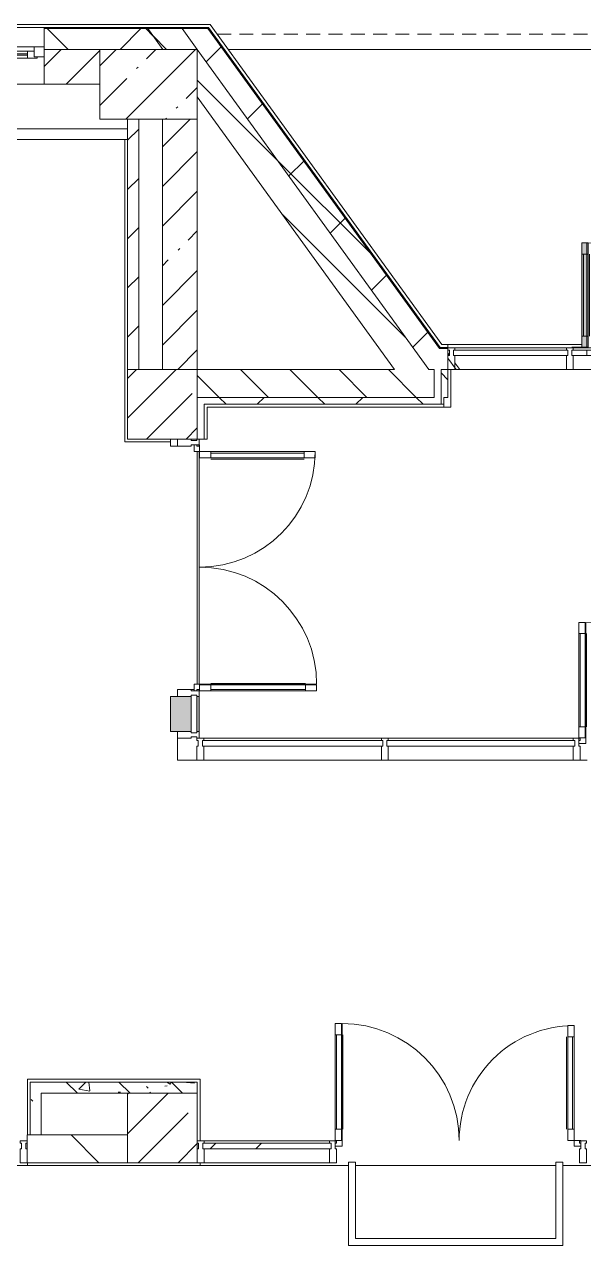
# Model space of a CAD drawing. Header units: millimetres. Extents: x -3724 to 231642, y -8553 to 29017.
# Drawn here: x 189513 to 193528, y 12805 to 21580 of the extents above; entities that cross this region are included whole.
import ezdxf

# ---------------------------------------------------------------- set-up
doc = ezdxf.new("R2010")
doc.units = ezdxf.units.MM
doc.linetypes.add('200_ШТРИХ__ш1_п0_6_', pattern=[160, 100, -60])
for name, color, linetype, lineweight, true_color in [('A-DETL-GENF-5', 7, 'Continuous', 5, 0xaaaaaa), ('A-DETL-GENF-6', 7, 'Continuous', 5, 0xe2e2e2), ('A-DOOR-2', 7, 'Continuous', 5, 0xaaaaaa), ('A-FLOR-1', 7, 'Continuous', 5, 0xaaaaaa), ('A-GLAZ-CWMG-4', 7, 'Continuous', 5, 0x383e42), ('I-WALL-5', 7, 'Continuous', 5, 0x787878)]:
    doc.layers.add(name, color=color, linetype=linetype, lineweight=lineweight, true_color=true_color)
for name, color, linetype, lineweight in [('A-DETL-MBND-1', 7, '200_ШТРИХ__ш1_п0_6_', 9), ('A-GLAZ-2', 7, 'Continuous', 5), ('A-GLAZ-CURT-2', 7, 'Continuous', 5), ('A-GLAZ-CWMG-2', 7, 'Continuous', 5), ('A-WALL', 7, 'Continuous', 9), ('A-WALL-3', 7, 'Continuous', 5), ('I-WALL-3', 7, 'Continuous', 5), ('S-COLS-2', 7, 'Continuous', 5)]:
    doc.layers.add(name, color=color, linetype=linetype, lineweight=lineweight)
pattern_1 = [(45, (79704.3, 0), (-353.5534, 353.5534), []), (135, (79704.3, 0), (-353.5534, -353.5534), [])]
pattern_2 = [(45, (79704.28, 0), (-285.1231, 285.1231), []), (45, (79989.4, 0), (-285.1231, 285.1231), [504.031, -100.806, 16.764, -84.042])]
pattern_3 = [(135, (79704.28, 0), (-176.7767, -176.7767), [])]
pattern_4 = [(135, (79704.3, 0), (-377.1708, -377.1708), [533.4, -88.9, 17.78, -88.9]), (135, (79704.3, 376.94), (-377.1708, -377.1708), []), (50, (79704.3, 0), (637.6445, -55.7866), [66.675, -733.425]), (355, (79704.3, 0), (-123.3494, 668.6992), [53.34, -586.74]), (100.451, (79757.4, -4.65), (514.299, 612.908), [56.665, -623.315]), (46.184, (79704.3, 177.8), (948.7764, -147.1497), [100.012, -1100.137]), (96.636, (79783.3, 165.5), (830.909, 865.997), [84.998, -934.973]), (351.184, (79704.3, 177.8), (830.918, 865.988), [80.01, -880.11]), (21, (79793.2, 133.35), (530.6506, -357.9283), [66.675, -733.425]), (326, (79793.2, 133.35), (216.308, 644.6585), [53.34, -586.74]), (71.451, (79837.4, 103.5), (746.9596, 286.7243), [56.665, -623.315]), (37.5, (79704.28, 0), (10.81053, 295.9426), [16.764, -562.864, 16.764, -578.866, -588.962]), (37.5, (79704.28, 0), (10.81053, 295.9426), [-1175.258, 16.764, -572.198]), (7.5, (79704.28, 0), (233.8692, 350.63175), [16.764, -322.834, 16.764, -549.529, -224.472]), (7.5, (79704.28, 0), (233.8692, 350.63175), [-905.891, 16.764, -207.708]), (327.5, (79506.03, 0), (474.5678, -20.0513), [16.764, -205.486, 16.764, -676.656, -920.115]), (327.5, (79506.03, 0), (474.5678, -20.0513), [-915.67, 16.764, -903.351]), (317.5, (79417.13, 0), (518.4522, 88.9934), [16.764, -272.161, 16.764, -443.738, -653.415]), (317.5, (79417.13, 0), (518.4522, 88.9934), [-749.427, 16.764, -636.651])]

# ---------------------------------------------------------------- blocks, each defined once
blk = doc.blocks.new('120_Окно_СКБ_1Ст - 120_Окно_СКБ_1Ст 900х2500_h_ с форточкой-22876038-1_3_1_птичка')
at = {"layer": 'A-GLAZ-2'}
for p, q in [((-450, -127), (-450, -57)), ((-450, -57), (-380, -57)), ((450, -57), (-450, -57)), ((-380, -57), (-380, -127)), ((380, -87), (-380, -87)), ((-380, -87), (-380, -127)), ((-330, -137), (-330, -87)), ((330, -137), (330, -87)), ((380, -127), (380, -57)), ((380, -57), (450, -57)), ((380, -127), (380, -87)), ((450, -57), (450, -127)), ((-380, -127), (-450, -127)), ((-450, -127), (-400, -127)), ((-380, -127), (-400, -127)), ((-400, -127), (-400, -137)), ((-400, -137), (400, -137)), ((400, -137), (-400, -137)), ((-330, -107), (330, -107)), ((330, -117), (-330, -117)), ((450, -127), (380, -127)), ((400, -127), (380, -127)), ((400, -127), (450, -127)), ((400, -137), (400, -127))]:
    blk.add_line(p, q, dxfattribs=at)
blk = doc.blocks.new('Системная панель - Стекло - 40мм-24261323-1_3_1_птичка')
at = {"layer": 'A-GLAZ-CURT-2'}
for p, q in [((410, 0), (-410, 0)), ((-410, 0), (-410, -40)), ((410, -40), (410, 0)), ((-410, -40), (410, -40))]:
    blk.add_line(p, q, dxfattribs=at)
blk = doc.blocks.new('Прямоугольный импост - Импост структурный с накладкой - 160мм-V209-1_3_1_птичка')
at = {"layer": 'A-GLAZ-CWMG-2'}
for p, q in [((113700.4, 19257), (112900.4, 19257)), ((113700.4, 19100), (112936, 19100))]:
    blk.add_line(p, q, dxfattribs=at)
blk = doc.blocks.new('Дверь_Витражная_СКБ_2Ст - ВН-5-31911725-1_3_1_птичка')
at = {"layer": 'A-DETL-GENF-6'}
for points in [[(-788, 20), (-743, 20), (-743, 770), (-788, 770), (-788, 40)], [(752, 20), (752, 774), (707, 774), (707, 20)]]:
    blk.add_hatch(color=256, dxfattribs=at).paths.add_polyline_path(points)
at = {"layer": 'A-DETL-GENF-5'}
for p, q in [((-788, 770), (-743, 770)), ((-788, 770), (-788, 20)), ((-743, 770), (-788, 770)), ((-788, 770), (-788, 20)), ((-743, 770), (-743, 20)), ((-743, 20), (-743, 770)), ((752, 774), (707, 774)), ((707, 774), (707, 20)), ((752, 774), (707, 774)), ((707, 774), (707, 20)), ((752, 774), (752, 20)), ((752, 20), (752, 774)), ((-788, 690), (-743, 690)), ((-778, 690), (-778, 100)), ((-734, 690), (-734, 100)), ((698, 694), (698, 100)), ((752, 694), (707, 694)), ((742, 694), (742, 100)), ((-788, 100), (-743, 100)), ((752, 100), (707, 100)), ((-752, 20), (-860, 20)), ((-752, 20), (-860, 20)), ((-743, 20), (-788, 20)), ((-788, 20), (-743, 20)), ((707, 20), (752, 20)), ((707, 20), (752, 20)), ((752, 20), (860, 20)), ((860, 20), (752, 20))]:
    blk.add_line(p, q, dxfattribs=at)
at = {"layer": 'A-DOOR-2'}
for p, q in [((-752, 770), (-752, 20)), ((752, 774), (752, 20)), ((-752, 0), (-860, 0)), ((-860, 0), (-860, -40)), ((-752, -40), (-752, 0)), ((860, 0), (752, 0)), ((752, 0), (752, -40)), ((860, -40), (860, 0)), ((-860, -40), (-752, -40)), ((752, -40), (860, -40))]:
    blk.add_line(p, q, dxfattribs=at)
for centre, radius, start, end in [((-752, 20), 750, 360, 90), ((752, 20), 754, 90, 180)]:
    blk.add_arc(centre, radius, start, end, dxfattribs=at)
blk = doc.blocks.new('Прямоугольный импост - Импост структурный с накладкой - 160мм-24260934-1_3_1_птичка')
at = {"layer": 'A-GLAZ-CWMG-2'}
for p, q in [((115450.4, 19257), (113750.4, 19257)), ((115352.4, 19240), (113848.4, 19240)), ((115352.4, 19200), (113848.4, 19200)), ((115450.4, 19100), (113750.4, 19100))]:
    blk.add_line(p, q, dxfattribs=at)
blk = doc.blocks.new('Прямоугольный импост - Импост структурный с накладкой - 160мм-18693360-1_3_1_птичка')
at = {"layer": 'A-GLAZ-CWMG-2'}
for p, q in [((-25, 40), (-25, 140)), ((-25, 140), (25, 140)), ((25, 140), (25, 40)), ((-15, 40), (-25, 40)), ((-25, -17), (-25, 0)), ((-25, 0), (-15, 0)), ((-15, 0), (-15, 40)), ((25, 0), (25, -17)), ((25, -17), (-25, -17))]:
    blk.add_line(p, q, dxfattribs=at)
blk = doc.blocks.new('Прямоугольный импост - Импост структурный с накладкой - 160мм Темный-V206-1_3_1_птичка')
at = {"layer": 'A-GLAZ-CWMG-2'}
for p, q in [((-50, 0), (-50, 17)), ((-50, 17), (0, 17)), ((-40, 0), (-50, 0)), ((-40, -40), (-40, 0)), ((0, 0), (-10, 0)), ((-10, 0), (-10, -40)), ((0, 17), (0, 0)), ((-50, -140), (-50, -40)), ((-50, -40), (-40, -40)), ((-10, -40), (0, -40)), ((0, -40), (0, -140)), ((0, -140), (-50, -140))]:
    blk.add_line(p, q, dxfattribs=at)
blk = doc.blocks.new('Дверь_Витражная_остекление_ - ВВ-14 остекление-32472302-1_3_1_птичка')
at = {"layer": 'A-DETL-GENF-6'}
blk.add_hatch(color=256, dxfattribs=at).paths.add_polyline_path([(-792.9, -20), (-835, -20), (-835, -41.3), (-798.3, -22.7)])
at = {"layer": 'A-DETL-GENF-5'}
for p, q in [((-790, -20), (-835, -20)), ((-835, -860), (-835, -20)), ((-790, -20), (-835, -20)), ((-835, -20), (-835, -860)), ((-790, -860), (-790, -20)), ((-790, -860), (-790, -20)), ((840, -850), (840, -20)), ((840, -20), (840, -850)), ((885, -850), (885, -20)), ((885, -850), (885, -20)), ((-835, -100), (-790, -100)), ((-825, -780), (-825, -100)), ((-781, -780), (-781, -100)), ((831, -770), (831, -100)), ((885, -100), (840, -100)), ((875, -770), (875, -100)), ((-835, -780), (-790, -780)), ((885, -770), (840, -770)), ((-835, -860), (-790, -860)), ((-835, -860), (-790, -860)), ((885, -850), (840, -850)), ((840, -850), (885, -850))]:
    blk.add_line(p, q, dxfattribs=at)
at = {"layer": 'A-DOOR-2'}
for p, q in [((-885, 20), (-835, 20)), ((-885, -20), (-885, 20)), ((-835, 20), (-835, -20)), ((835, 20), (885, 20)), ((835, -20), (835, 20)), ((885, 20), (885, -20)), ((-835, -20), (-885, -20)), ((-835, -860), (-835, -20)), ((835, -850), (835, -20)), ((885, -20), (835, -20))]:
    blk.add_line(p, q, dxfattribs=at)
for centre, radius, start, end in [((-835, -20), 840, 270, 0), ((835, -20), 830, 180, 270)]:
    blk.add_arc(centre, radius, start, end, dxfattribs=at)
blk = doc.blocks.new('BSC_Колонна _Прямоугольная - 500х500-21690934-1_3_1_птичка')
at = {"layer": 'S-COLS-2'}
h = blk.add_hatch(dxfattribs=at)
h.set_pattern_fill('FP_173', color=256, style=0, pattern_type=2)
h.set_pattern_definition([(45, (-110800, -18850), (-285.1231, 285.1231), []), (45, (-110514.88, -18850), (-285.1231, 285.1231), [504.031, -100.806, 16.764, -84.042])])
h.paths.add_polyline_path([(69.4, -250), (250, -250), (250, 250), (-250, 250), (-250, -250), (-45.8, -250)])
for p, q in [((250, 250), (-250, 250)), ((-250, 250), (-250, -250)), ((250, -250), (250, 250)), ((-250, -250), (250, -250))]:
    blk.add_line(p, q, dxfattribs=at)
blk = doc.blocks.new('Системная панель - Стекло - 40мм-32472403-1_3_1_птичка')
at = {"layer": 'A-GLAZ-CURT-2'}
for p, q in [((674.2, 40), (-674.2, 40)), ((-674.2, 40), (-674.2, 0)), ((-674.2, 0), (674.2, 0)), ((674.2, 0), (674.2, 40))]:
    blk.add_line(p, q, dxfattribs=at)
blk = doc.blocks.new('Прямоугольный импост - Импост структурный с накладкой - 160мм Темный-32472298-1_3_1_птичка')
at = {"layer": 'A-GLAZ-CWMG-2'}
for p, q in [((112422, 16450), (113750.4, 16450)), ((112422, 16293), (113750.4, 16293))]:
    blk.add_line(p, q, dxfattribs=at)
blk = doc.blocks.new('Прямоугольный импост - Импост структурный с накладкой - 160мм Темный-V208-1_3_1_птичка')
at = {"layer": 'A-GLAZ-CWMG-2'}
for p, q in [((-25, 0), (-25, 17)), ((-25, 17), (25, 17)), ((-15, 0), (-25, 0)), ((-15, -40), (-15, 0)), ((25, 0), (15, 0)), ((15, 0), (15, -40)), ((25, 17), (25, 0)), ((-25, -140), (-25, -40)), ((-25, -40), (-15, -40)), ((15, -40), (25, -40)), ((25, -40), (25, -140)), ((25, -140), (-25, -140))]:
    blk.add_line(p, q, dxfattribs=at)
blk = doc.blocks.new('Прямоугольный импост - Импост структурный с накладкой - 160мм Темный-32356295-1_3_1_птичка')
at = {"layer": 'A-GLAZ-CWMG-2'}
for p, q in [((-50, 40), (-50, 140)), ((-50, 140), (0, 140)), ((0, 140), (0, 40)), ((-40, 40), (-50, 40)), ((-50, -17), (-50, 0)), ((-50, 0), (-40, 0)), ((-40, 0), (-40, 40)), ((-10, 40), (-10, 0)), ((0, 40), (-10, 40)), ((-10, 0), (0, 0)), ((0, 0), (0, -17)), ((0, -17), (-50, -17))]:
    blk.add_line(p, q, dxfattribs=at)
blk = doc.blocks.new('Дверь_Витражная_остекление_ - ВВ-15 остекление-32355915-1_3_1_птичка')
at = {"layer": 'A-DETL-GENF-5'}
for p, q in [((-835, 850), (-790, 850)), ((-835, 850), (-835, 20)), ((-790, 850), (-835, 850)), ((-835, 850), (-835, 20)), ((-790, 850), (-790, 20)), ((-790, 20), (-790, 850)), ((885, 860), (840, 860)), ((840, 860), (840, 20)), ((885, 860), (840, 860)), ((840, 860), (840, 20)), ((885, 860), (885, 20)), ((885, 20), (885, 860)), ((-835, 770), (-790, 770)), ((-825, 770), (-825, 100)), ((-781, 770), (-781, 100)), ((831, 780), (831, 100)), ((885, 780), (840, 780)), ((875, 780), (875, 100)), ((-835, 100), (-790, 100)), ((885, 100), (840, 100)), ((-790, 20), (-835, 20)), ((-835, 20), (-790, 20))]:
    blk.add_line(p, q, dxfattribs=at)
at = {"layer": 'A-DOOR-2'}
for p, q in [((-835, 850), (-835, 20)), ((835, 860), (835, 20)), ((-835, 20), (-885, 20)), ((-885, 20), (-885, -20)), ((-835, -20), (-835, 20)), ((885, 20), (835, 20)), ((835, 20), (835, -20)), ((885, -20), (885, 20)), ((-885, -20), (-835, -20)), ((835, -20), (885, -20))]:
    blk.add_line(p, q, dxfattribs=at)
for centre, radius, start, end in [((-835, 20), 830, 360, 90), ((835, 20), 840, 90, 180)]:
    blk.add_arc(centre, radius, start, end, dxfattribs=at)
blk = doc.blocks.new('Прямоугольный импост - Импост структурный с накладкой - 160мм-32356289-1_3_1_птичка')
at = {"layer": 'A-GLAZ-CWMG-2'}
for p, q in [((-25, 140), (25, 140)), ((25, 140), (25, 40)), ((-15, 40), (-25, 40)), ((-25, 0), (-15, 0)), ((-15, 0), (-15, 40)), ((15, 40), (15, 0)), ((25, 40), (15, 40)), ((15, 0), (25, 0)), ((25, 0), (25, -17)), ((-25, -17), (-25, -3)), ((25, -17), (-25, -17))]:
    blk.add_line(p, q, dxfattribs=at)
blk = doc.blocks.new('Системная панель - Стекло - 40мм-32356190-1_3_1_птичка')
at = {"layer": 'A-GLAZ-CURT-2'}
for p, q in [((135, 0), (-135, 0)), ((-135, 0), (-135, -40)), ((135, -40), (135, 0)), ((-135, -40), (135, -40))]:
    blk.add_line(p, q, dxfattribs=at)
blk = doc.blocks.new('Прямоугольный импост - Импост структурный с накладкой - 190мм-32819534-1_3_1_птичка')
at = {"layer": 'A-GLAZ-CWMG-4'}
for points in [[(110857, 16500), (111007, 16500), (111007, 16750), (110857, 16745), (110857, 16505)], [(111064, 16500), (111064, 16750), (111047, 16750), (111047, 16500)]]:
    blk.add_hatch(color=256, dxfattribs=at).paths.add_polyline_path(points)
at = {"layer": 'A-GLAZ-CWMG-2'}
for p, q in [((110857, 16750), (110907, 16750)), ((110857, 16500), (110857, 16750)), ((111064, 16500), (111064, 16750)), ((110907, 16500), (110857, 16500))]:
    blk.add_line(p, q, dxfattribs=at)
blk = doc.blocks.new('Прямоугольный импост - Импост структурный с накладкой - 160мм Темный-32356291-1_3_1_птичка')
at = {"layer": 'A-GLAZ-CWMG-2'}
for p, q in [((-25, 40), (-25, 140)), ((-25, 140), (25, 140)), ((25, 140), (25, 40)), ((-15, 40), (-25, 40)), ((-25, -17), (-25, 0)), ((-25, 0), (-15, 0)), ((-15, 0), (-15, 40)), ((15, 40), (15, 0)), ((25, 40), (15, 40)), ((15, 0), (25, 0)), ((25, 0), (25, -17)), ((25, -17), (-25, -17))]:
    blk.add_line(p, q, dxfattribs=at)
blk = doc.blocks.new('Прямоугольный импост - Импост структурный с накладкой - 160мм-22960065-1_3_1_птичка')
at = {"layer": 'A-GLAZ-CWMG-2'}
for p, q in [((0, 140), (-50, 140)), ((-50, 140), (-50, 40)), ((0, 40), (0, 140)), ((-50, 40), (-40, 40)), ((-40, 0), (-50, 0)), ((-50, 0), (-50, -17)), ((-40, 40), (-40, 0)), ((-10, 0), (-10, 40)), ((-10, 40), (0, 40)), ((0, 0), (-10, 0)), ((0, -17), (0, 0)), ((-50, -17), (0, -17))]:
    blk.add_line(p, q, dxfattribs=at)
blk = doc.blocks.new('BSC_Колонна _Прямоугольная - 700х500-V253-1_3_1_птичка')
at = {"layer": 'S-COLS-2'}
h = blk.add_hatch(dxfattribs=at)
h.set_pattern_fill('FP_208', color=256, style=0, pattern_type=2)
h.set_pattern_definition([(45, (-110700, -21150), (-285.1231, 285.1231), []), (45, (-110414.88, -21150), (-285.1231, 285.1231), [504.031, -100.806, 16.764, -84.042])])
h.paths.add_polyline_path([(-350, -250), (350, -250), (350, 250), (-350, 250), (-350, 0)])
for p, q in [((350, 250), (-350, 250)), ((-350, 250), (-350, -250)), ((350, -250), (350, 250)), ((-350, -250), (350, -250))]:
    blk.add_line(p, q, dxfattribs=at)
blk = doc.blocks.new('Системная панель - Стекло - 40мм-32472267-1_3_1_птичка')
at = {"layer": 'A-GLAZ-CURT-2'}
for p, q in [((647.5, 40), (-647.5, 40)), ((-647.5, 40), (-647.5, 0)), ((-647.5, 0), (647.5, 0)), ((647.5, 0), (647.5, 40))]:
    blk.add_line(p, q, dxfattribs=at)
blk = doc.blocks.new('Прямоугольный импост - Импост структурный с накладкой - 160мм Темный-32472263-1_3_1_птичка')
at = {"layer": 'A-GLAZ-CWMG-2'}
for p, q in [((111097, 16450), (112372, 16450)), ((111097, 16293), (112372, 16293))]:
    blk.add_line(p, q, dxfattribs=at)
blk = doc.blocks.new('Системная панель - Стекло - 40мм-32354452-1_3_1_птичка')
at = {"layer": 'A-GLAZ-CURT-2'}
h = blk.add_hatch(dxfattribs=at)
h.set_pattern_fill('FP_214', color=256, style=0, pattern_type=2)
h.set_pattern_definition([(225, (112050.2, 13040), (1414.214, -1414.214), [1000, -3000]), (225, (113050.2, 13540), (1414.214, -1414.214), [3000, -1000]), (225, (111050.2, 14040), (1414.214, -1414.214), [1000, -3000])])
h.paths.add_polyline_path([(-392.7, 40), (-460.2, 40), (-459.8, 0), (460.2, 0), (460.2, 40), (-244.7, 40)])
for p, q in [((460.2, 40), (-460.2, 40)), ((-460.2, 40), (-460.2, 0)), ((-460.2, 0), (460.2, 0)), ((460.2, 0), (460.2, 40))]:
    blk.add_line(p, q, dxfattribs=at)
blk = doc.blocks.new('Прямоугольный импост - Импост структурный с накладкой - 160мм Темный-32355003-1_3_1_птичка')
at = {"layer": 'A-GLAZ-CWMG-2'}
for p, q in [((111100, 13557), (112000.4, 13557)), ((111100, 13400), (112000.4, 13400))]:
    blk.add_line(p, q, dxfattribs=at)
blk = doc.blocks.new('Прямоугольный импост - Импост структурный с накладкой - 190мм-32819424-1_3_1_птичка')
at = {"layer": 'A-GLAZ-CWMG-2'}
for p, q in [((0, 190), (-50, 190)), ((-50, 190), (-50, 40)), ((-50, 40), (-40, 40)), ((-40, 0), (-50, 0)), ((-50, 0), (-50, -17)), ((-40, 40), (-40, 0)), ((-10, 0), (-10, 40)), ((-10, 40), (0, 40)), ((0, 0), (-10, 0)), ((-50, -17), (0, -17)), ((0, -17), (0, -3))]:
    blk.add_line(p, q, dxfattribs=at)
blk = doc.blocks.new('Прямоугольный импост - Импост структурный с накладкой - 160мм Темный-30755595-1_3_1_птичка')
at = {"layer": 'A-GLAZ-CWMG-2'}
for p, q in [((0, 17), (-50, 17)), ((-50, 17), (-50, 0)), ((-50, 0), (-40, 0)), ((-40, 0), (-40, -40)), ((-10, -40), (-10, 0)), ((-10, 0), (0, 0)), ((0, 0), (0, 17)), ((-40, -40), (-50, -40)), ((-50, -40), (-50, -140)), ((0, -40), (-10, -40)), ((0, -140), (0, -40)), ((-50, -140), (0, -140))]:
    blk.add_line(p, q, dxfattribs=at)
blk = doc.blocks.new('Дверь_Витражная_остекление_ - ВВ-13 остекление-32355241-1_3_1_птичка')
at = {"layer": 'A-DETL-GENF-5'}
for p, q in [((-787.5, -20), (-832.5, -20)), ((-832.5, -845), (-832.5, -20)), ((-787.5, -20), (-832.5, -20)), ((-832.5, -20), (-832.5, -845)), ((-787.5, -845), (-787.5, -20)), ((-787.5, -845), (-787.5, -20)), ((837.5, -860), (837.5, -20)), ((837.5, -20), (837.5, -860)), ((882.5, -860), (882.5, -20)), ((882.5, -860), (882.5, -20)), ((-832.5, -100), (-787.5, -100)), ((-822.5, -765), (-822.5, -100)), ((-778.5, -765), (-778.5, -100)), ((828.5, -780), (828.5, -100)), ((882.5, -100), (837.5, -100)), ((872.5, -780), (872.5, -100)), ((-832.5, -765), (-787.5, -765)), ((882.5, -780), (837.5, -780)), ((-832.5, -845), (-787.5, -845)), ((-832.5, -845), (-787.5, -845)), ((882.5, -860), (837.5, -860)), ((837.5, -860), (882.5, -860))]:
    blk.add_line(p, q, dxfattribs=at)
at = {"layer": 'A-DOOR-2'}
for p, q in [((-882.5, 20), (-832.5, 20)), ((-882.5, -20), (-882.5, 20)), ((-832.5, 20), (-832.5, -20)), ((832.5, 20), (882.5, 20)), ((832.5, -20), (832.5, 20)), ((882.5, 20), (882.5, -20)), ((-832.5, -20), (-882.5, -20)), ((-832.5, -845), (-832.5, -20)), ((832.5, -860), (832.5, -20)), ((882.5, -20), (832.5, -20))]:
    blk.add_line(p, q, dxfattribs=at)
for centre, radius, start, end in [((-832.5, -20), 825, 270, 0), ((832.5, -20), 840, 180, 270)]:
    blk.add_arc(centre, radius, start, end, dxfattribs=at)
blk = doc.blocks.new('Зашивка приборов отопления1 - Зашивка приборов отопления-33268338-1_3_1_птичка')
at = {"layer": 'A-WALL-3'}
for p, q in [((109950, 21150), (109050, 21150)), ((108470, 20829), (110550, 20829)), ((110550, 20829), (108470, 20829)), ((108470, 20754), (110550, 20754))]:
    blk.add_line(p, q, dxfattribs=at)

msp = doc.modelspace()

# ---------------------------------------------------------------- hatches: boundary and pattern name
at = {"layer": 'A-WALL-3'}
h = msp.add_hatch(dxfattribs=at)
h.set_pattern_fill('FP_137', color=256, style=0, pattern_type=2)
h.set_pattern_definition(pattern_1)
h.paths.add_polyline_path([(179446, 21400), (180854.3, 21400), (180854.3, 21550), (176314.3, 21550), (176314.3, 21400), (178784.3, 21400)])
h.paths.add_polyline_path([(186554.3, 21400), (186554.3, 21550), (185254.3, 21550), (185254.3, 21400), (185754.3, 21400)])
h.paths.add_polyline_path([(184354.3, 21400), (184354.3, 21550), (183154.3, 21550), (183154.3, 21400), (183641.2, 21400)])
h.paths.add_polyline_path([(190054.3, 21400), (190507.4, 21400), (190398.9, 21550), (189654.3, 21550), (189654.3, 21400), (189934, 21400)])
h.paths.add_polyline_path([(187454.3, 21400), (188754.3, 21400), (188754.3, 21550), (187454.3, 21550), (187454.3, 21540.1)])
h.paths.add_polyline_path([(173014.3, 21400), (173010.7, 21550), (172764.3, 21550), (172764.3, 21400), (172874.3, 21400)])
h.paths.add_polyline_path([(190754.3, 21400), (190939.4, 21400), (190830.9, 21550), (190645.8, 21550), (190674.7, 21510)])
h = msp.add_hatch(dxfattribs=at)
h.set_pattern_fill('FP_119', color=256, style=0, pattern_type=2)
h.set_pattern_definition(pattern_3)
h.paths.add_polyline_path([(192171.3, 19100), (192418.1, 19100), (190754.3, 21400), (190754.3, 21058.8), (192031.6, 19293)])
h.paths.add_polyline_path([(190507.4, 21400), (190754.3, 21400), (190645.8, 21550), (190398.9, 21550)])
h = msp.add_hatch(dxfattribs=at)
h.set_pattern_fill('FP_137', color=256, style=0, pattern_type=2)
h.set_pattern_definition(pattern_1)
h.paths.add_polyline_path([(192418.1, 19100), (192454.7, 19100), (192454.7, 19305.3), (190939.4, 21400), (190754.3, 21400), (192393.2, 19134.5)])
h.paths.add_polyline_path([(192603.2, 19100), (192504.7, 19236.2), (192524.7, 19100), (192594.7, 19100)])
h = msp.add_hatch(dxfattribs=at)
h.set_pattern_fill('FP_137', color=256, style=0, pattern_type=2)
h.set_pattern_definition(pattern_1)
h.paths.add_polyline_path([(192613.1, 19100), (192594.7, 19125), (192604.7, 19100)])
h.paths.add_polyline_path([(192524.7, 19100), (192504.7, 19218.2), (192510.1, 19100)])
h.paths.add_polyline_path([(195804.7, 19100), (197906.3, 19100), (197906.3, 19250), (195204.7, 19250), (195204.7, 19100), (195804.3, 19100)])
h.paths.add_polyline_path([(200556.3, 19100), (200564.3, 19100), (200561.3, 19250), (199122.3, 19250), (199122.3, 19100), (200422, 19100)])
h.paths.add_polyline_path([(192560.6, 19158.9), (192561.8, 19170.9), (192554.7, 19180.7), (192554.7, 19250), (192504.6, 19250), (192510.1, 19228.8), (192556, 19165.3)])
h = msp.add_hatch(dxfattribs=at)
h.set_pattern_fill('FP_119', color=256, style=0, pattern_type=2)
h.set_pattern_definition(pattern_3)
h.paths.add_polyline_path([(190814.3, 18900), (192454.7, 18900), (192454.7, 19100), (190754.3, 19100), (190754.3, 18900), (190804.3, 18900)])
h.paths.add_polyline_path([(197448.5, 18900), (197514.3, 18900), (197514.3, 19100), (195804.7, 19100), (195804.7, 18900), (197444.3, 18900)])
h.paths.add_polyline_path([(192554.7, 18900), (192554.7, 19100), (192504.7, 19100), (192504.7, 18900), (192524.7, 18900)])
h.paths.add_polyline_path([(195254.7, 18900), (195254.7, 19100), (195204.7, 19097), (195208.6, 18900), (195237.4, 18900)])
at = {"layer": 'I-WALL-3'}
h = msp.add_hatch(dxfattribs=at)
h.set_pattern_fill('FP_118', color=256, style=0, pattern_type=2)
h.set_pattern_definition(pattern_2)
h.paths.add_polyline_path([(183154.3, 21150), (184354.3, 21150), (184354.3, 21400), (183154.3, 21400), (183154.3, 21217.1)])
h.paths.add_polyline_path([(180854.3, 21150), (180854.3, 21400), (180504.3, 21400), (180504.3, 21150)])
h.paths.add_polyline_path([(185754.3, 21150), (186554.3, 21150), (186554.3, 21400), (185754.3, 21400), (185754.3, 21246.2)])
h.paths.add_polyline_path([(189934, 21150), (190054.3, 21150), (190054.3, 21400), (189654.3, 21400), (189654.3, 21150)])
h.paths.add_polyline_path([(187454.3, 21150), (188754.3, 21150), (188754.3, 21400), (187454.3, 21400), (187454.3, 21320.6)])
h = msp.add_hatch(dxfattribs=at)
h.set_pattern_fill('FP_135', color=256, style=0, pattern_type=2)
h.set_pattern_definition([(45, (79704.28, 0), (-176.7767, 176.7767), [])])
h.paths.add_polyline_path([(190254.3, 19100), (190334.3, 19100), (190334.3, 20900), (190254.3, 20900), (190254.3, 19120)])
h = msp.add_hatch(dxfattribs=at)
h.set_pattern_fill('FP_118', color=256, style=0, pattern_type=2)
h.set_pattern_definition(pattern_2)
h.paths.add_polyline_path([(190504.3, 19100), (190754.3, 19100), (190754.3, 20900), (190504.3, 20900), (190504.3, 19149.3)])
h = msp.add_hatch(dxfattribs=at)
h.set_pattern_fill('FP_137', color=256, style=0, pattern_type=2)
h.set_pattern_definition(pattern_1)
h.paths.add_polyline_path([(192031.6, 18850), (192504.7, 18850), (192504.7, 18900), (190804.3, 18900), (190809.4, 18850), (191213.6, 18850)])
h = msp.add_hatch(dxfattribs=at)
h.set_pattern_fill('FP_136', color=256, style=0, pattern_type=2)
h.set_pattern_definition([(135, (79704.3, 0), (-353.5534, -353.5534), [])])
h.paths.add_polyline_path([(189534.3, 13400), (190254.3, 13400), (190254.3, 13600), (189533.3, 13600), (189533.3, 13400)])
h.paths.add_polyline_path([(185187.2, 13400), (185254.3, 13400), (185254.3, 13600), (185104.3, 13600), (185104.3, 13400)])
h.paths.add_polyline_path([(180804.3, 13400), (181102.3, 13400), (181102.3, 13600), (180804.3, 13600)])
h.paths.add_polyline_path([(186314.3, 13400), (186314.3, 13600), (185754.3, 13600), (185754.3, 13400), (185774.3, 13400)])
at = {"layer": 'I-WALL-5'}
h = msp.add_hatch(dxfattribs=at)
h.set_pattern_fill('FP_144', color=256, style=0, pattern_type=2)
h.set_pattern_definition(pattern_4)
h.paths.add_polyline_path([(189554.3, 13600), (189634.3, 13600), (189634.3, 13980), (189554.3, 13980), (189554.3, 13744.9)])
h = msp.add_hatch(dxfattribs=at)
h.set_pattern_fill('FP_144', color=256, style=0, pattern_type=2)
h.set_pattern_definition(pattern_4)
h.paths.add_polyline_path([(189934, 13900), (190754.3, 13900), (190754.3, 13980), (189634.3, 13980), (189634.3, 13900)])
at = {"layer": 'S-COLS-2'}
h = msp.add_hatch(dxfattribs=at)
h.set_pattern_fill('FP_118', color=256, style=0, pattern_type=2)
h.set_pattern_definition(pattern_2)
h.paths.add_polyline_path([(190754.3, 13400), (190754.3, 13900), (190254.3, 13900), (190254.3, 13400)])

# ---------------------------------------------------------------- linework, layer by layer
at = {"layer": 'A-DETL-MBND-1'}
for p, q in [((190896.9, 21510), (199674.3, 21510)), ((199674.3, 21400), (190976.4, 21400))]:
    msp.add_line(p, q, dxfattribs=at)
at = {"layer": 'A-FLOR-1'}
for p, q in [((199674.3, 21400), (190976.4, 21400)), ((190234.3, 19120), (190234.3, 20754)), ((190233.3, 18580), (190233.3, 19120)), ((190233.3, 19120), (190234.3, 19120)), ((192574.7, 19100), (192574.7, 18830)), ((192574.7, 18830), (192524.7, 18830)), ((190561.3, 18580), (190233.3, 18580)), ((190754.3, 16840), (190754.3, 18510)), ((190768.3, 18510), (190768.3, 16840)), ((190711.3, 16800), (190731.3, 16800)), ((190611.3, 16293), (190611.3, 16450)), ((190751.3, 16293), (190611.3, 16293)), ((193554.7, 16293), (193504.7, 16293)), ((189534.3, 13600), (189534.3, 14000)), ((189534.3, 14000), (190774.3, 14000)), ((190774.3, 14000), (190774.3, 13557)), ((187988, 13380), (190774.3, 13380)), ((189534.3, 13380), (189534.3, 13400.3)), ((190774.3, 13400), (190774.3, 13380)), ((190774.3, 13380), (191841.3, 13380)), ((191891.3, 13404.6), (191841.3, 13404.6)), ((191841.3, 13404.6), (191841.3, 12804.6)), ((191891.3, 12854.6), (191891.3, 13404.6)), ((193328.5, 13380), (191891.3, 13380)), ((193378.5, 13404.6), (193328.5, 13404.6)), ((193328.5, 13404.6), (193328.5, 12854.6)), ((193378.5, 12804.6), (193378.5, 13404.6)), ((193378.5, 13380), (200064.3, 13380)), ((193328.5, 12854.6), (191891.3, 12854.6)), ((191841.3, 12804.6), (193378.5, 12804.6))]:
    msp.add_line(p, q, dxfattribs=at)
at = {"layer": 'A-WALL'}
for p, q in [((189654.3, 21553), (190838.6, 21553)), ((190830.9, 21550), (189654.3, 21550)), ((190398.9, 21550), (190507.4, 21400)), ((190645.8, 21550), (190754.3, 21400)), ((192494.7, 19250), (190830.9, 21550)), ((192496.3, 19253), (190832.4, 21553)), ((189654.3, 21400), (190054.3, 21400)), ((192554.7, 19250), (192494.7, 19250)), ((192554.7, 19253), (192496.3, 19253)), ((192454.7, 18900), (192454.7, 19100)), ((192504.7, 19100), (192504.7, 18900)), ((192504.7, 19100), (192613.1, 19100)), ((190883.7, 18900), (190754.3, 18900)), ((190804.3, 18850), (190804.3, 18600)), ((192524.7, 18850), (190804.3, 18850))]:
    msp.add_line(p, q, dxfattribs=at)
at = {"layer": 'A-WALL-3'}
for p, q in [((176274.3, 21580), (190846.2, 21580)), ((190835, 21558), (188754.3, 21558)), ((189654.3, 21558), (189654.3, 21400)), ((192498.8, 19258), (190835, 21558)), ((190846.2, 21580), (192510.1, 19280)), ((190754.3, 21400), (192418.1, 19100)), ((190754.3, 21058.8), (192171.3, 19100)), ((192554.7, 19258), (192498.8, 19258)), ((192510.1, 19280), (193516.7, 19280)), ((192554.7, 19180.7), (192554.7, 19280)), ((192554.7, 19218.2), (192564.7, 19204.4)), ((192613.1, 19100), (192554.7, 19180.7)), ((192604.7, 19149.1), (192640.3, 19100)), ((192171.3, 19100), (190754.3, 19100)), ((192454.7, 19100), (192418.1, 19100)), ((192554.7, 18900), (192554.7, 19100)), ((192613.1, 19100), (192640.3, 19100)), ((190883.7, 18900), (192454.7, 18900)), ((192524.7, 18900), (192554.7, 18900))]:
    msp.add_line(p, q, dxfattribs=at)
at = {"layer": 'I-WALL-3'}
for p, q in [((189654.3, 21400), (189654.3, 21150)), ((190054.3, 21150), (188174.3, 21150)), ((190254.3, 20900), (190254.3, 19100)), ((190334.3, 19100), (190334.3, 20900)), ((190504.3, 20900), (190504.3, 19100)), ((190754.3, 19100), (190754.3, 20900)), ((192504.7, 18900), (192504.7, 18850)), ((192524.7, 18830), (192524.7, 18900)), ((190824.3, 18600), (190824.3, 18830)), ((190824.3, 18830), (192524.7, 18830)), ((190754.3, 18600), (190824.3, 18600)), ((189554.3, 13980), (189554.3, 13600)), ((190754.3, 13980), (189554.3, 13980)), ((190754.3, 13900), (190754.3, 13980)), ((189634.3, 13600), (189634.3, 13900)), ((189634.3, 13900), (190754.3, 13900)), ((190254.3, 13600), (189533.3, 13600)), ((189533.3, 13600), (189533.3, 13400)), ((190254.3, 13400), (190254.3, 13600)), ((189533.3, 13400), (190254.3, 13400))]:
    msp.add_line(p, q, dxfattribs=at)
at = {"layer": 'S-COLS-2'}
for p, q in [((190754.3, 13900), (190254.3, 13900)), ((190254.3, 13900), (190254.3, 13600)), ((190754.3, 13400), (190754.3, 13900)), ((190254.3, 13600), (190254.3, 13400)), ((190254.3, 13400), (190754.3, 13400))]:
    msp.add_line(p, q, dxfattribs=at)

# ---------------------------------------------------------------- block references
at = {"layer": 'A-DOOR-2'}
msp.add_blockref('Дверь_Витражная_СКБ_2Ст - ВН-5-31911725-1_3_1_птичка', (194304.7, 19240), dxfattribs=at)
for name, p, rotation in [('Дверь_Витражная_остекление_ - ВВ-15 остекление-32355915-1_3_1_птичка', (190751.3, 17675), 270), ('Дверь_Витражная_остекление_ - ВВ-14 остекление-32472302-1_3_1_птичка', (194379.7, 16433), 180), ('Дверь_Витражная_остекление_ - ВВ-13 остекление-32355241-1_3_1_птичка', (192627.2, 13540), 180)]:
    msp.add_blockref(name, p, dxfattribs=dict(at, rotation=rotation))
at = {"layer": 'A-GLAZ-2'}
msp.add_blockref('120_Окно_СКБ_1Ст - 120_Окно_СКБ_1Ст 900х2500_h_ с форточкой-22876038-1_3_1_птичка', (189204.3, 21475), dxfattribs=at)
at = {"layer": 'A-GLAZ-CURT-2'}
msp.add_blockref('Системная панель - Стекло - 40мм-24261323-1_3_1_птичка', (193004.7, 19240), dxfattribs=at)
for name, p, rotation in [('Системная панель - Стекло - 40мм-32356190-1_3_1_птичка', (190751.3, 16625), 270), ('Системная панель - Стекло - 40мм-32472267-1_3_1_птичка', (191438.8, 16433), 180), ('Системная панель - Стекло - 40мм-32472403-1_3_1_птичка', (192790.5, 16433), 180), ('Системная панель - Стекло - 40мм-32354452-1_3_1_птичка', (191254.5, 13540), 180)]:
    msp.add_blockref(name, p, dxfattribs=dict(at, rotation=rotation))
at = {"layer": 'A-GLAZ-CWMG-2'}
for name, p, rotation in [('Прямоугольный импост - Импост структурный с накладкой - 160мм-22960065-1_3_1_птичка', (192554.7, 19240), 180), ('Прямоугольный импост - Импост структурный с накладкой - 190мм-32819424-1_3_1_птичка', (190751.3, 18600), 90)]:
    msp.add_blockref(name, p, dxfattribs=dict(at, rotation=rotation))
for name, p in [('Прямоугольный импост - Импост структурный с накладкой - 160мм-V209-1_3_1_птичка', (79704.3, 0)), ('Прямоугольный импост - Импост структурный с накладкой - 160мм-24260934-1_3_1_птичка', (79704.3, 0)), ('Прямоугольный импост - Импост структурный с накладкой - 190мм-32819534-1_3_1_птичка', (79704.3, 0)), ('Прямоугольный импост - Импост структурный с накладкой - 160мм Темный-32472263-1_3_1_птичка', (79704.3, 0)), ('Прямоугольный импост - Импост структурный с накладкой - 160мм Темный-32472298-1_3_1_птичка', (79704.3, 0)), ('Прямоугольный импост - Импост структурный с накладкой - 160мм Темный-30755595-1_3_1_птичка', (189533.3, 13540)), ('Прямоугольный импост - Импост структурный с накладкой - 160мм Темный-32355003-1_3_1_птичка', (79704.3, 0))]:
    msp.add_blockref(name, p, dxfattribs=at)
at = {"layer": 'A-GLAZ-CWMG-2', "extrusion": (0, 0, -1)}
for name, p, rotation in [('Прямоугольный импост - Импост структурный с накладкой - 160мм-18693360-1_3_1_птичка', (-193429.7, 19240), 180), ('Прямоугольный импост - Импост структурный с накладкой - 160мм-32356289-1_3_1_птичка', (-190751.3, 18575), 270), ('Прямоугольный импост - Импост структурный с накладкой - 160мм Темный-32356291-1_3_1_птичка', (-190751.3, 16775), 270), ('Прямоугольный импост - Импост структурный с накладкой - 160мм Темный-32356295-1_3_1_птичка', (-190751.3, 16450), 270)]:
    msp.add_blockref(name, p, dxfattribs=dict(at, rotation=rotation))
for name, p in [('Прямоугольный импост - Импост структурный с накладкой - 160мм Темный-V206-1_3_1_птичка', (-190751.3, 16433)), ('Прямоугольный импост - Импост структурный с накладкой - 160мм Темный-V208-1_3_1_птичка', (-192101.3, 16433)), ('Прямоугольный импост - Импост структурный с накладкой - 160мм Темный-V208-1_3_1_птичка', (-193479.7, 16433)), ('Прямоугольный импост - Импост структурный с накладкой - 160мм Темный-V206-1_3_1_птичка', (-190754.3, 13540)), ('Прямоугольный импост - Импост структурный с накладкой - 160мм Темный-V208-1_3_1_птичка', (-191729.7, 13540)), ('Прямоугольный импост - Импост структурный с накладкой - 160мм Темный-V208-1_3_1_птичка', (-193524.7, 13540))]:
    msp.add_blockref(name, p, dxfattribs=at)
at = {"layer": 'A-WALL-3'}
msp.add_blockref('Зашивка приборов отопления1 - Зашивка приборов отопления-33268338-1_3_1_птичка', (79704.3, 0), dxfattribs=at)
at = {"layer": 'S-COLS-2'}
for name, p in [('BSC_Колонна _Прямоугольная - 700х500-V253-1_3_1_птичка', (190404.3, 21150)), ('BSC_Колонна _Прямоугольная - 500х500-21690934-1_3_1_птичка', (190504.3, 18850))]:
    msp.add_blockref(name, p, dxfattribs=at)

doc.saveas('drawing.dxf')
